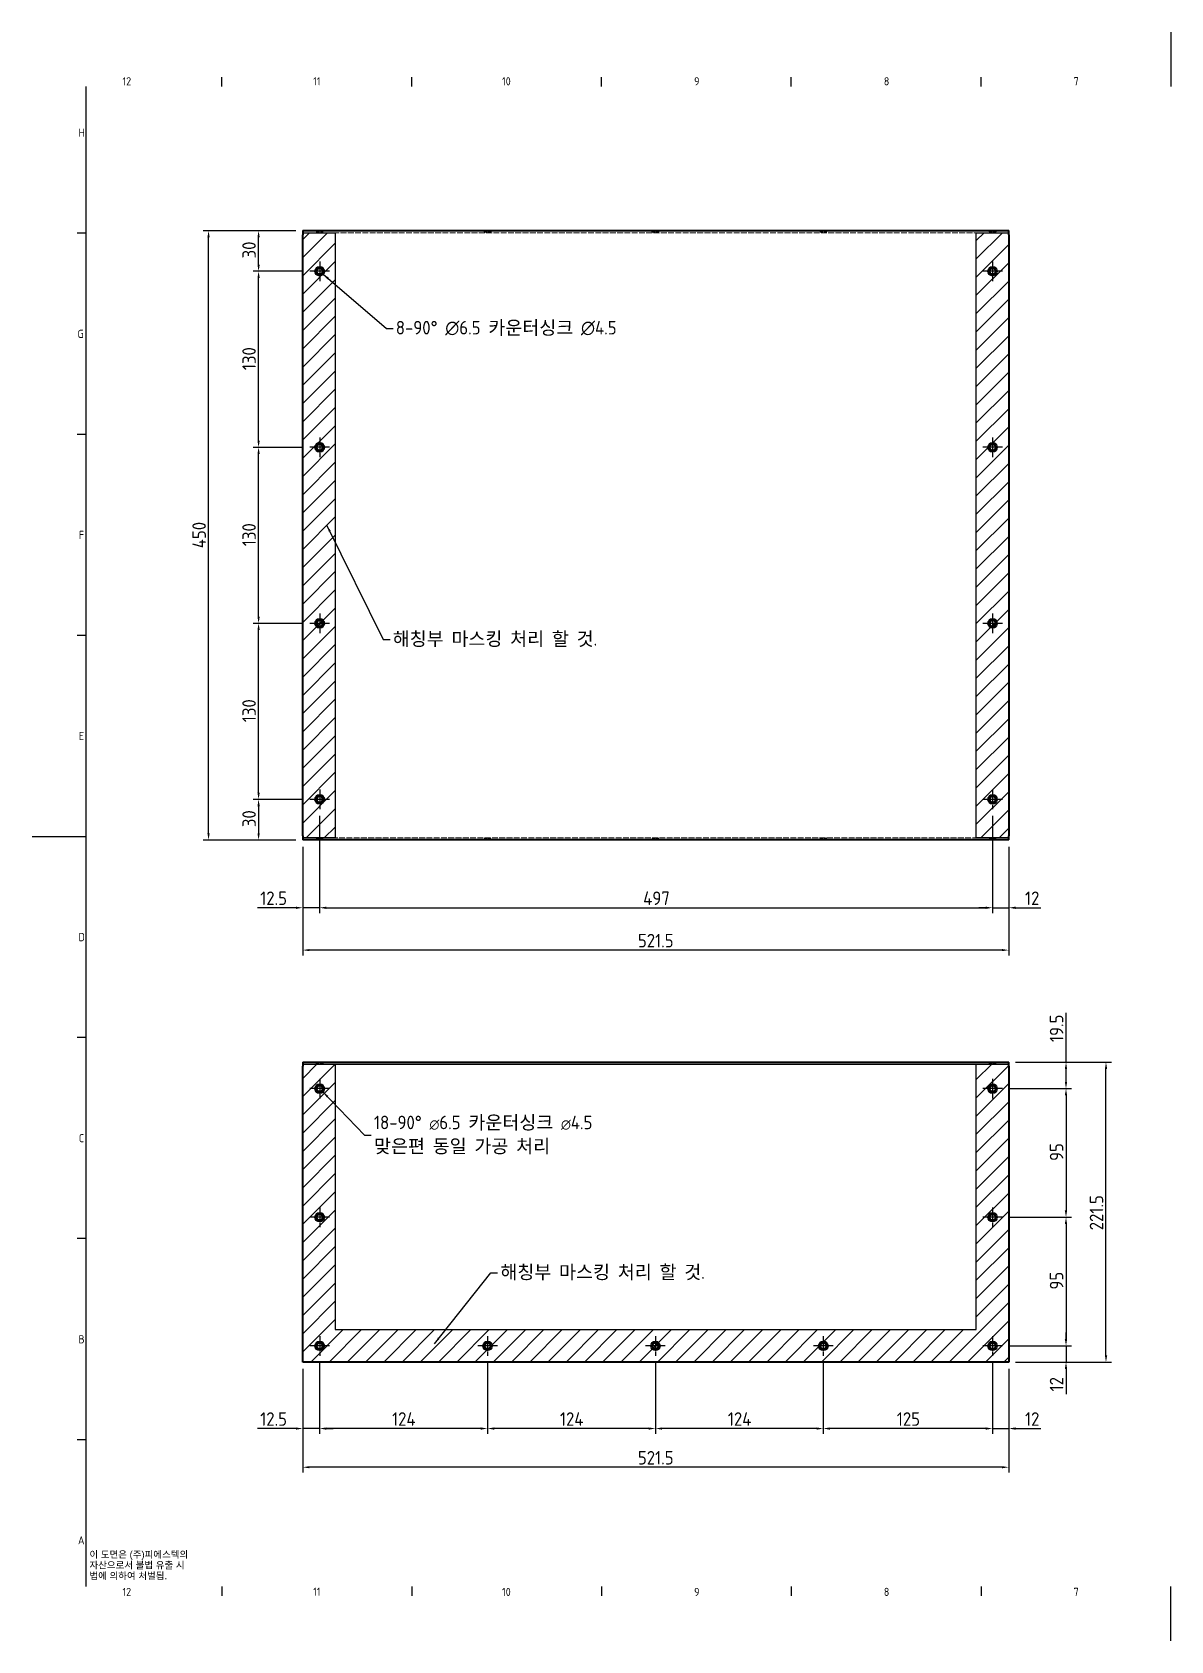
# Model space of a CAD drawing. Header units: millimetres. Extents: x 0 to 1682, y 0 to 1188.
# Drawn here: x 0 to 841, y 0 to 1188 of the extents above; entities that cross this region are included whole.
import ezdxf

# ---------------------------------------------------------------- set-up
doc = ezdxf.new("R2010")
doc.units = ezdxf.units.MM
doc.header["$LTSCALE"] = 2
doc.linetypes.add('CHAIN', pattern=[0.3543, 0.2362, -0.0295, 0.0591, -0.0295])
doc.linetypes.add('DASHED', pattern=[0.2067, 0.1654, -0.0413])
doc.layers.get('0').update_dxf_attribs({"color": 3, "lineweight": 25})
for name, color, linetype, lineweight in [('가려진 것(ISO)', 2, 'DASHED', 18), ('가시적인 것(ISO)', 3, 'Continuous', 40), ('경계(ISO)', 7, 'Continuous', 25), ('기호(ISO)', 5, 'Continuous', 25), ('스케치 형상(ISO)', 3, 'Continuous', 25), ('중심 표식(ISO)', 1, 'Continuous', 25), ('치수(ISO)', 2, 'Continuous', 25), ('해치(ISO)', 7, 'Continuous', 18)]:
    doc.layers.add(name, color=color, linetype=linetype, lineweight=lineweight)
doc.styles.add('문자 텍스트_PSTEK_POSCO', font='isocp.shx')
doc.styles.add('치수 텍스트_PSTEK_POSCO', font='isocp.shx')
doc.dimstyles.new('치수_PSTEK_POSCO', dxfattribs={"dimscale": 2, "dimtxt": 5, "dimasz": 2.5, "dimexe": 2, "dimexo": 2.5, "dimgap": 1, "dimtad": 1, "dimrnd": 1e-08, "dimdsep": 46, "dimtxsty": '치수 텍스트_PSTEK_POSCO', "dimcen": 0.09, "dimdle": 10, "dimclrd": 7, "dimclre": 7, "dimclrt": 2, "dimadec": 1, "dimazin": 2, "dimtfac": 1, "dimtmove": 0, "dimatfit": 3, "dimfxl": 0, "dimtolj": 1, "dimlwd": -1, "dimlwe": -1, "dimarcsym": 0})
doc.dimstyles.new('치수_PSTEK_POSCO$7', dxfattribs={"dimscale": 2, "dimtxt": 5, "dimasz": 2.5, "dimexe": 2, "dimexo": 2.5, "dimgap": 1, "dimtad": 1, "dimrnd": 1e-08, "dimdsep": 46, "dimtxsty": '치수 텍스트_PSTEK_POSCO', "dimcen": 0.09, "dimdle": 10, "dimclrd": 7, "dimclre": 7, "dimclrt": 2, "dimadec": 1, "dimazin": 2, "dimtfac": 1, "dimtmove": 0, "dimatfit": 3, "dimfxl": 0, "dimtolj": 1, "dimlwd": -1, "dimlwe": -1, "dimarcsym": 0})
pattern_1 = [(45, (0, 0), (-6.73519, 6.73519), [])]

# ---------------------------------------------------------------- blocks, each defined once
blk = doc.blocks.new('경계 Default Border')
at = {"layer": '경계(ISO)'}
for p, q in [((70.08, 574), (70.08, 577.4)), ((140.17, 574), (140.17, 577.4)), ((210.25, 574), (210.25, 577.4)), ((280.33, 574), (280.33, 577.4)), ((350.42, 574), (350.42, 577.4)), ((20, 519.75), (16.6, 519.75)), ((20, 445.5), (16.6, 445.5)), ((20, 371.25), (16.6, 371.25)), ((20, 222.75), (16.6, 222.75)), ((20, 148.5), (16.6, 148.5)), ((20, 74.25), (16.6, 74.25)), ((70.08, 20), (70.08, 16.6)), ((140.17, 20), (140.17, 16.6)), ((210.25, 20), (210.25, 16.6)), ((280.33, 20), (280.33, 16.6)), ((350.42, 20), (350.42, 16.6))]:
    blk.add_line(p, q, dxfattribs=at)
at = {"layer": '경계(ISO)', "flags": 128}
for points in [[(420.5, 594), (420.5, 574)], [(20, 20), (20, 574)], [(0, 297), (20, 297)], [(420.5, 0), (420.5, 20)]]:
    blk.add_lwpolyline(points, dxfattribs=at)
at = {"layer": '경계(ISO)', "color": 2, "char_height": 3, "attachment_point": 7, "style": '문자 텍스트_PSTEK_POSCO'}
for s, insert in [('12', (33.36, 574.37)), ('11', (103.78, 574.4)), ('10', (173.53, 574.37)), ('9', (244.44, 574.37)), ('8', (314.52, 574.37)), ('7', (384.6, 574.39)), ('H', (17.08, 555.37)), ('G', (16.77, 481.1)), ('F', (17.24, 406.87)), ('E', (17.24, 332.6)), ('D', (17.08, 258.35)), ('C', (17.24, 184.1)), ('B', (17.08, 109.85)), ('A', (16.91, 35.62)), ('12', (33.36, 16.57)), ('11', (103.78, 16.6)), ('10', (173.53, 16.57)), ('9', (244.44, 16.57)), ('8', (314.52, 16.57)), ('7', (384.6, 16.59))]:
    blk.add_mtext(s, dxfattribs=dict(at, insert=insert))
blk = doc.blocks.new('*D26')
at = {"layer": 'Defpoints', "color": 0}
for p in [(199.8, 205.8), (721.3, 205.8), (199.8, 128.2)]:
    blk.add_point(p, dxfattribs=at)
at = {"layer": '치수(ISO)', "color": 7}
for p, q in [((199.8, 200.8), (199.8, 124.2)), ((721.3, 200.8), (721.3, 124.2)), ((716.3, 128.2), (204.8, 128.2))]:
    blk.add_line(p, q, dxfattribs=at)
for points in [[(204.8, 129), (204.8, 127.4), (199.8, 128.2)], [(716.3, 129), (716.3, 127.4), (721.3, 128.2)]]:
    blk.add_solid(points, dxfattribs=at)
at = {"layer": '치수(ISO)', "color": 2, "insert": (447.4, 135.2), "char_height": 10, "attachment_point": 4, "style": '치수 텍스트_PSTEK_POSCO'}
blk.add_mtext('\\A1;521.5', dxfattribs=at)
blk = doc.blocks.new('*D27')
at = {"layer": 'Defpoints', "color": 0}
for p in [(721.3, 427.3), (793.1, 427.3), (721.3, 205.8)]:
    blk.add_point(p, dxfattribs=at)
at = {"layer": '치수(ISO)', "color": 7}
for p, q in [((726.3, 427.3), (797.1, 427.3)), ((793.1, 210.8), (793.1, 422.3)), ((726.3, 205.8), (797.1, 205.8))]:
    blk.add_line(p, q, dxfattribs=at)
for points in [[(792.3, 422.3), (794, 422.3), (793.1, 427.3)], [(792.3, 210.8), (794, 210.8), (793.1, 205.8)]]:
    blk.add_solid(points, dxfattribs=at)
at = {"layer": '치수(ISO)', "color": 2, "insert": (786.1, 303.2), "char_height": 10, "attachment_point": 4, "rotation": 90, "style": '치수 텍스트_PSTEK_POSCO'}
blk.add_mtext('\\A1;221.5', dxfattribs=at)
blk = doc.blocks.new('*D28')
at = {"layer": 'Defpoints', "color": 0}
for p in [(716.6, 407.8), (716.6, 312.8), (763.6, 312.8)]:
    blk.add_point(p, dxfattribs=at)
at = {"layer": '치수(ISO)', "color": 7}
for p, q in [((721.6, 407.8), (767.6, 407.8)), ((763.6, 402.8), (763.6, 317.8)), ((721.6, 312.8), (767.6, 312.8))]:
    blk.add_line(p, q, dxfattribs=at)
for points in [[(762.7, 402.8), (764.4, 402.8), (763.6, 407.8)], [(762.7, 317.8), (764.4, 317.8), (763.6, 312.8)]]:
    blk.add_solid(points, dxfattribs=at)
at = {"layer": '치수(ISO)', "color": 2, "insert": (756.6, 354.4), "char_height": 10, "attachment_point": 4, "rotation": 90, "style": '치수 텍스트_PSTEK_POSCO'}
blk.add_mtext('\\A1;95', dxfattribs=at)
blk = doc.blocks.new('*D29')
at = {"layer": 'Defpoints', "color": 0}
for p in [(716.6, 312.8), (716.6, 217.8), (763.6, 217.8)]:
    blk.add_point(p, dxfattribs=at)
at = {"layer": '치수(ISO)', "color": 7}
for p, q in [((721.6, 312.8), (767.6, 312.8)), ((763.6, 307.8), (763.6, 222.8)), ((721.6, 217.8), (767.6, 217.8))]:
    blk.add_line(p, q, dxfattribs=at)
for points in [[(762.7, 307.8), (764.4, 307.8), (763.6, 312.8)], [(762.7, 222.8), (764.4, 222.8), (763.6, 217.8)]]:
    blk.add_solid(points, dxfattribs=at)
at = {"layer": '치수(ISO)', "color": 2, "insert": (756.6, 259.4), "char_height": 10, "attachment_point": 4, "rotation": 90, "style": '치수 텍스트_PSTEK_POSCO'}
blk.add_mtext('\\A1;95', dxfattribs=at)
blk = doc.blocks.new('*D30')
at = {"layer": 'Defpoints', "color": 0}
for p in [(716.6, 217.8), (721.3, 205.8), (763.6, 205.8)]:
    blk.add_point(p, dxfattribs=at)
at = {"layer": '치수(ISO)', "color": 7}
for p, q in [((763.6, 222.8), (763.6, 227.8)), ((721.6, 217.8), (767.6, 217.8)), ((763.6, 217.8), (763.6, 205.8)), ((726.3, 205.8), (767.6, 205.8)), ((763.6, 200.8), (763.6, 182.2))]:
    blk.add_line(p, q, dxfattribs=at)
for points in [[(762.7, 222.8), (764.4, 222.8), (763.6, 217.8)], [(762.7, 200.8), (764.4, 200.8), (763.6, 205.8)]]:
    blk.add_solid(points, dxfattribs=at)
at = {"layer": '치수(ISO)', "color": 2, "insert": (756.6, 184.2), "char_height": 10, "attachment_point": 4, "rotation": 90, "style": '치수 텍스트_PSTEK_POSCO'}
blk.add_mtext('\\A1;12', dxfattribs=at)
blk = doc.blocks.new('*D31')
at = {"layer": 'Defpoints', "color": 0}
for p in [(709.3, 210.6), (721.3, 205.8), (721.3, 156.8)]:
    blk.add_point(p, dxfattribs=at)
at = {"layer": '치수(ISO)', "color": 7}
for p, q in [((709.3, 205.6), (709.3, 152.8)), ((721.3, 200.8), (721.3, 152.8)), ((704.3, 156.8), (699.3, 156.8)), ((709.3, 156.8), (721.3, 156.8)), ((726.3, 156.8), (744.9, 156.8))]:
    blk.add_line(p, q, dxfattribs=at)
for points in [[(704.3, 157.6), (704.3, 155.9), (709.3, 156.8)], [(726.3, 157.6), (726.3, 155.9), (721.3, 156.8)]]:
    blk.add_solid(points, dxfattribs=at)
at = {"layer": '치수(ISO)', "color": 2, "insert": (733.3, 163.8), "char_height": 10, "attachment_point": 4, "style": '치수 텍스트_PSTEK_POSCO'}
blk.add_mtext('\\A1;12', dxfattribs=at)
blk = doc.blocks.new('*D32')
at = {"layer": 'Defpoints', "color": 0}
for p in [(584.3, 210.6), (709.3, 210.6), (584.3, 156.8)]:
    blk.add_point(p, dxfattribs=at)
at = {"layer": '치수(ISO)', "color": 7}
for p, q in [((584.3, 205.6), (584.3, 152.8)), ((709.3, 205.6), (709.3, 152.8)), ((704.3, 156.8), (589.3, 156.8))]:
    blk.add_line(p, q, dxfattribs=at)
for points in [[(589.3, 157.6), (589.3, 155.9), (584.3, 156.8)], [(704.3, 157.6), (704.3, 155.9), (709.3, 156.8)]]:
    blk.add_solid(points, dxfattribs=at)
at = {"layer": '치수(ISO)', "color": 2, "insert": (638.6, 163.8), "char_height": 10, "attachment_point": 4, "style": '치수 텍스트_PSTEK_POSCO'}
blk.add_mtext('\\A1;125', dxfattribs=at)
blk = doc.blocks.new('*D33')
at = {"layer": 'Defpoints', "color": 0}
for p in [(460.3, 210.6), (584.3, 210.6), (460.3, 156.8)]:
    blk.add_point(p, dxfattribs=at)
at = {"layer": '치수(ISO)', "color": 7}
for p, q in [((460.3, 205.6), (460.3, 152.8)), ((584.3, 205.6), (584.3, 152.8)), ((579.3, 156.8), (465.3, 156.8))]:
    blk.add_line(p, q, dxfattribs=at)
for points in [[(465.3, 157.6), (465.3, 155.9), (460.3, 156.8)], [(579.3, 157.6), (579.3, 155.9), (584.3, 156.8)]]:
    blk.add_solid(points, dxfattribs=at)
at = {"layer": '치수(ISO)', "color": 2, "insert": (513.8, 163.8), "char_height": 10, "attachment_point": 4, "style": '치수 텍스트_PSTEK_POSCO'}
blk.add_mtext('\\A1;124', dxfattribs=at)
blk = doc.blocks.new('*D34')
at = {"layer": 'Defpoints', "color": 0}
for p in [(336.3, 210.6), (460.3, 210.6), (336.3, 156.8)]:
    blk.add_point(p, dxfattribs=at)
at = {"layer": '치수(ISO)', "color": 7}
for p, q in [((336.3, 205.6), (336.3, 152.8)), ((460.3, 205.6), (460.3, 152.8)), ((455.3, 156.8), (341.3, 156.8))]:
    blk.add_line(p, q, dxfattribs=at)
for points in [[(341.3, 157.6), (341.3, 155.9), (336.3, 156.8)], [(455.3, 157.6), (455.3, 155.9), (460.3, 156.8)]]:
    blk.add_solid(points, dxfattribs=at)
at = {"layer": '치수(ISO)', "color": 2, "insert": (389.8, 163.8), "char_height": 10, "attachment_point": 4, "style": '치수 텍스트_PSTEK_POSCO'}
blk.add_mtext('\\A1;124', dxfattribs=at)
blk = doc.blocks.new('*D35')
at = {"layer": 'Defpoints', "color": 0}
for p in [(212.3, 210.6), (336.3, 210.6), (212.3, 156.8)]:
    blk.add_point(p, dxfattribs=at)
at = {"layer": '치수(ISO)', "color": 7}
for p, q in [((212.3, 205.6), (212.3, 152.8)), ((336.3, 205.6), (336.3, 152.8)), ((331.3, 156.8), (217.3, 156.8))]:
    blk.add_line(p, q, dxfattribs=at)
for points in [[(217.3, 157.6), (217.3, 155.9), (212.3, 156.8)], [(331.3, 157.6), (331.3, 155.9), (336.3, 156.8)]]:
    blk.add_solid(points, dxfattribs=at)
at = {"layer": '치수(ISO)', "color": 2, "insert": (265.8, 163.8), "char_height": 10, "attachment_point": 4, "style": '치수 텍스트_PSTEK_POSCO'}
blk.add_mtext('\\A1;124', dxfattribs=at)
blk = doc.blocks.new('*D36')
at = {"layer": 'Defpoints', "color": 0}
for p in [(199.8, 205.8), (212.3, 210.6), (199.8, 156.8)]:
    blk.add_point(p, dxfattribs=at)
at = {"layer": '치수(ISO)', "color": 7}
for p, q in [((212.3, 205.6), (212.3, 152.8)), ((199.8, 200.8), (199.8, 152.8)), ((194.8, 156.8), (166.4, 156.8)), ((212.3, 156.8), (199.8, 156.8)), ((217.3, 156.8), (222.3, 156.8))]:
    blk.add_line(p, q, dxfattribs=at)
for points in [[(194.8, 157.6), (194.8, 155.9), (199.8, 156.8)], [(217.3, 157.6), (217.3, 155.9), (212.3, 156.8)]]:
    blk.add_solid(points, dxfattribs=at)
at = {"layer": '치수(ISO)', "color": 2, "insert": (168.4, 163.8), "char_height": 10, "attachment_point": 4, "style": '치수 텍스트_PSTEK_POSCO'}
blk.add_mtext('\\A1;12.5', dxfattribs=at)
blk = doc.blocks.new('*D37')
at = {"layer": 'Defpoints', "color": 0}
for p in [(721.3, 427.3), (763.6, 427.3), (716.6, 407.8)]:
    blk.add_point(p, dxfattribs=at)
at = {"layer": '치수(ISO)', "color": 7}
for p, q in [((763.6, 427.3), (763.6, 463.7)), ((726.3, 427.3), (767.6, 427.3)), ((763.6, 412.8), (763.6, 422.3)), ((721.6, 407.8), (767.6, 407.8))]:
    blk.add_line(p, q, dxfattribs=at)
for points in [[(762.7, 422.3), (764.4, 422.3), (763.6, 427.3)], [(762.7, 412.8), (764.4, 412.8), (763.6, 407.8)]]:
    blk.add_solid(points, dxfattribs=at)
at = {"layer": '치수(ISO)', "color": 2, "insert": (756.6, 442.2), "char_height": 10, "attachment_point": 4, "rotation": 90, "style": '치수 텍스트_PSTEK_POSCO'}
blk.add_mtext('\\A1;19.5', dxfattribs=at)
blk = doc.blocks.new('*D38')
at = {"layer": 'Defpoints', "color": 0}
for p in [(199.8, 591.4), (721.3, 591.4), (199.8, 510.1)]:
    blk.add_point(p, dxfattribs=at)
at = {"layer": '치수(ISO)', "color": 7}
for p, q in [((199.8, 586.4), (199.8, 506.1)), ((721.3, 586.4), (721.3, 506.1)), ((716.3, 510.1), (204.8, 510.1))]:
    blk.add_line(p, q, dxfattribs=at)
for points in [[(204.8, 510.9), (204.8, 509.3), (199.8, 510.1)], [(716.3, 510.9), (716.3, 509.3), (721.3, 510.1)]]:
    blk.add_solid(points, dxfattribs=at)
at = {"layer": '치수(ISO)', "color": 2, "insert": (447.4, 517.1), "char_height": 10, "attachment_point": 4, "style": '치수 텍스트_PSTEK_POSCO'}
blk.add_mtext('\\A1;521.5', dxfattribs=at)
blk = doc.blocks.new('*D39')
at = {"layer": 'Defpoints', "color": 0}
for p in [(130.3, 1041.4), (199.8, 1041.4), (199.8, 591.4)]:
    blk.add_point(p, dxfattribs=at)
at = {"layer": '치수(ISO)', "color": 7}
for p, q in [((194.8, 1041.4), (126.3, 1041.4)), ((130.3, 596.4), (130.3, 1036.4)), ((194.8, 591.4), (126.3, 591.4))]:
    blk.add_line(p, q, dxfattribs=at)
for points in [[(129.4, 1036.4), (131.1, 1036.4), (130.3, 1041.4)], [(129.4, 596.4), (131.1, 596.4), (130.3, 591.4)]]:
    blk.add_solid(points, dxfattribs=at)
at = {"layer": '치수(ISO)', "color": 2, "insert": (123.3, 806.9), "char_height": 10, "attachment_point": 4, "rotation": 90, "style": '치수 텍스트_PSTEK_POSCO'}
blk.add_mtext('\\A1;450', dxfattribs=at)
blk = doc.blocks.new('*D40')
at = {"layer": 'Defpoints', "color": 0}
for p in [(205.1, 621.4), (167.2, 591.4), (199.8, 591.4)]:
    blk.add_point(p, dxfattribs=at)
at = {"layer": '치수(ISO)', "color": 7}
for p, q in [((200.1, 621.4), (163.2, 621.4)), ((167.2, 616.4), (167.2, 596.4)), ((194.8, 591.4), (163.2, 591.4))]:
    blk.add_line(p, q, dxfattribs=at)
for points in [[(166.4, 616.4), (168.1, 616.4), (167.2, 621.4)], [(166.4, 596.4), (168.1, 596.4), (167.2, 591.4)]]:
    blk.add_solid(points, dxfattribs=at)
at = {"layer": '치수(ISO)', "color": 2, "insert": (160.2, 600.9), "char_height": 10, "attachment_point": 4, "rotation": 90, "style": '치수 텍스트_PSTEK_POSCO'}
blk.add_mtext('\\A1;30', dxfattribs=at)
blk = doc.blocks.new('*D41')
at = {"layer": 'Defpoints', "color": 0}
for p in [(167.2, 751.4), (205.1, 751.4), (205.1, 621.4)]:
    blk.add_point(p, dxfattribs=at)
at = {"layer": '치수(ISO)', "color": 7}
for p, q in [((200.1, 751.4), (163.2, 751.4)), ((167.2, 626.4), (167.2, 746.4)), ((200.1, 621.4), (163.2, 621.4))]:
    blk.add_line(p, q, dxfattribs=at)
for points in [[(166.4, 746.4), (168.1, 746.4), (167.2, 751.4)], [(166.4, 626.4), (168.1, 626.4), (167.2, 621.4)]]:
    blk.add_solid(points, dxfattribs=at)
at = {"layer": '치수(ISO)', "color": 2, "insert": (160.2, 678.4), "char_height": 10, "attachment_point": 4, "rotation": 90, "style": '치수 텍스트_PSTEK_POSCO'}
blk.add_mtext('\\A1;130', dxfattribs=at)
blk = doc.blocks.new('*D42')
at = {"layer": 'Defpoints', "color": 0}
for p in [(167.2, 881.4), (205.1, 881.4), (205.1, 751.4)]:
    blk.add_point(p, dxfattribs=at)
at = {"layer": '치수(ISO)', "color": 7}
for p, q in [((200.1, 881.4), (163.2, 881.4)), ((167.2, 756.4), (167.2, 876.4)), ((200.1, 751.4), (163.2, 751.4))]:
    blk.add_line(p, q, dxfattribs=at)
for points in [[(166.4, 876.4), (168.1, 876.4), (167.2, 881.4)], [(166.4, 756.4), (168.1, 756.4), (167.2, 751.4)]]:
    blk.add_solid(points, dxfattribs=at)
at = {"layer": '치수(ISO)', "color": 2, "insert": (160.2, 808.4), "char_height": 10, "attachment_point": 4, "rotation": 90, "style": '치수 텍스트_PSTEK_POSCO'}
blk.add_mtext('\\A1;130', dxfattribs=at)
blk = doc.blocks.new('*D43')
at = {"layer": 'Defpoints', "color": 0}
for p in [(167.2, 1011.4), (205.1, 1011.4), (205.1, 881.4)]:
    blk.add_point(p, dxfattribs=at)
at = {"layer": '치수(ISO)', "color": 7}
for p, q in [((200.1, 1011.4), (163.2, 1011.4)), ((167.2, 886.4), (167.2, 1006.4)), ((200.1, 881.4), (163.2, 881.4))]:
    blk.add_line(p, q, dxfattribs=at)
for points in [[(166.4, 1006.4), (168.1, 1006.4), (167.2, 1011.4)], [(166.4, 886.4), (168.1, 886.4), (167.2, 881.4)]]:
    blk.add_solid(points, dxfattribs=at)
at = {"layer": '치수(ISO)', "color": 2, "insert": (160.2, 938.4), "char_height": 10, "attachment_point": 4, "rotation": 90, "style": '치수 텍스트_PSTEK_POSCO'}
blk.add_mtext('\\A1;130', dxfattribs=at)
blk = doc.blocks.new('*D44')
at = {"layer": 'Defpoints', "color": 0}
for p in [(167.2, 1041.4), (199.8, 1041.4), (205.1, 1011.4)]:
    blk.add_point(p, dxfattribs=at)
at = {"layer": '치수(ISO)', "color": 7}
for p, q in [((194.8, 1041.4), (163.2, 1041.4)), ((167.2, 1016.4), (167.2, 1036.4)), ((200.1, 1011.4), (163.2, 1011.4))]:
    blk.add_line(p, q, dxfattribs=at)
for points in [[(166.4, 1036.4), (168.1, 1036.4), (167.2, 1041.4)], [(166.4, 1016.4), (168.1, 1016.4), (167.2, 1011.4)]]:
    blk.add_solid(points, dxfattribs=at)
at = {"layer": '치수(ISO)', "color": 2, "insert": (160.2, 1020.9), "char_height": 10, "attachment_point": 4, "rotation": 90, "style": '치수 텍스트_PSTEK_POSCO'}
blk.add_mtext('\\A1;30', dxfattribs=at)
blk = doc.blocks.new('*D45')
at = {"layer": 'Defpoints', "color": 0}
for p in [(212.3, 614.2), (199.8, 591.4), (199.8, 541.4)]:
    blk.add_point(p, dxfattribs=at)
at = {"layer": '치수(ISO)', "color": 7}
for p, q in [((212.3, 609.2), (212.3, 537.4)), ((199.8, 586.4), (199.8, 537.4)), ((194.8, 541.4), (166.4, 541.4)), ((212.3, 541.4), (199.8, 541.4)), ((217.3, 541.4), (222.3, 541.4))]:
    blk.add_line(p, q, dxfattribs=at)
for points in [[(194.8, 542.2), (194.8, 540.5), (199.8, 541.4)], [(217.3, 542.2), (217.3, 540.5), (212.3, 541.4)]]:
    blk.add_solid(points, dxfattribs=at)
at = {"layer": '치수(ISO)', "color": 2, "insert": (168.4, 548.4), "char_height": 10, "attachment_point": 4, "style": '치수 텍스트_PSTEK_POSCO'}
blk.add_mtext('\\A1;12.5', dxfattribs=at)
blk = doc.blocks.new('*D46')
at = {"layer": 'Defpoints', "color": 0}
for p in [(212.3, 614.2), (709.3, 614.2), (709.3, 541.4)]:
    blk.add_point(p, dxfattribs=at)
at = {"layer": '치수(ISO)', "color": 7}
for p, q in [((212.3, 609.2), (212.3, 537.4)), ((709.3, 609.2), (709.3, 537.4)), ((217.3, 541.4), (704.3, 541.4))]:
    blk.add_line(p, q, dxfattribs=at)
for points in [[(217.3, 542.2), (217.3, 540.5), (212.3, 541.4)], [(704.3, 542.2), (704.3, 540.5), (709.3, 541.4)]]:
    blk.add_solid(points, dxfattribs=at)
at = {"layer": '치수(ISO)', "color": 2, "insert": (451.3, 548.4), "char_height": 10, "attachment_point": 4, "style": '치수 텍스트_PSTEK_POSCO'}
blk.add_mtext('\\A1;497', dxfattribs=at)
blk = doc.blocks.new('*D47')
at = {"layer": 'Defpoints', "color": 0}
for p in [(709.3, 614.2), (721.3, 591.4), (721.3, 541.4)]:
    blk.add_point(p, dxfattribs=at)
at = {"layer": '치수(ISO)', "color": 7}
for p, q in [((709.3, 609.2), (709.3, 537.4)), ((721.3, 586.4), (721.3, 537.4)), ((704.3, 541.4), (699.3, 541.4)), ((709.3, 541.4), (721.3, 541.4)), ((726.3, 541.4), (744.9, 541.4))]:
    blk.add_line(p, q, dxfattribs=at)
for points in [[(704.3, 542.2), (704.3, 540.5), (709.3, 541.4)], [(726.3, 542.2), (726.3, 540.5), (721.3, 541.4)]]:
    blk.add_solid(points, dxfattribs=at)
at = {"layer": '치수(ISO)', "color": 2, "insert": (733.3, 548.4), "char_height": 10, "attachment_point": 4, "style": '치수 텍스트_PSTEK_POSCO'}
blk.add_mtext('\\A1;12', dxfattribs=at)

msp = doc.modelspace()

# ---------------------------------------------------------------- hatches: boundary and pattern name
at = {"layer": '해치(ISO)'}
h = msp.add_hatch(dxfattribs=at)
h.set_pattern_fill('ANSI31', color=1, scale=76.2, style=0)
h.set_pattern_definition(pattern_1)
h.paths.add_polyline_path([(199.842, 1039.924), (199.842, 592.924), (223.842, 592.924), (223.842, 1039.924)])
h = msp.add_hatch(dxfattribs=at)
h.set_pattern_fill('ANSI31', color=1, scale=76.2, style=0)
h.set_pattern_definition(pattern_1)
edge = h.paths.add_edge_path(flags=0)
edge.add_arc((709.342, 621.424), 3.25, 0, 360)
h.paths.add_polyline_path([(721.342, 1039.924), (721.342, 592.924), (697.342, 592.924), (697.342, 1039.924)])
h = msp.add_hatch(dxfattribs=at)
h.set_pattern_fill('ANSI31', color=1, scale=76.2, style=0)
h.set_pattern_definition(pattern_1)
h.paths.add_polyline_path([(697.342, 425.81), (697.342, 229.81), (223.842, 229.81), (223.842, 425.81), (199.842, 425.81), (199.842, 205.81), (721.342, 205.81), (721.342, 425.81)])
edge = h.paths.add_edge_path(flags=0)
edge.add_arc((709.342, 312.81), 3.25, 0, 360)
edge = h.paths.add_edge_path(flags=0)
edge.add_arc((709.342, 217.81), 3.25, 0, 360)

# ---------------------------------------------------------------- linework, layer by layer
at = {"layer": '가려진 것(ISO)', "ltscale": 13.005053}
for p, q in [((721.342, 1039.924), (199.842, 1039.924)), ((199.842, 592.924), (721.342, 592.924)), ((721.342, 425.81), (199.842, 425.81))]:
    msp.add_line(p, q, dxfattribs=at)
at = {"layer": '가려진 것(ISO)', "ltscale": 1.346724}
for p, q in [((210.092, 1040.424), (209.092, 1041.424)), ((214.592, 1040.424), (215.592, 1041.424)), ((334.092, 1040.424), (333.092, 1041.424)), ((338.592, 1040.424), (339.592, 1041.424)), ((458.092, 1040.424), (457.092, 1041.424)), ((462.592, 1040.424), (463.592, 1041.424)), ((582.092, 1040.424), (581.092, 1041.424)), ((586.592, 1040.424), (587.592, 1041.424)), ((707.092, 1040.424), (706.092, 1041.424)), ((711.592, 1040.424), (712.592, 1041.424)), ((210.092, 592.424), (209.092, 591.424)), ((214.592, 592.424), (215.592, 591.424)), ((334.092, 592.424), (333.092, 591.424)), ((338.592, 592.424), (339.592, 591.424)), ((458.092, 592.424), (457.092, 591.424)), ((462.592, 592.424), (463.592, 591.424)), ((582.092, 592.424), (581.092, 591.424)), ((586.592, 592.424), (587.592, 591.424)), ((707.092, 592.424), (706.092, 591.424)), ((711.592, 592.424), (712.592, 591.424)), ((210.092, 426.31), (209.092, 427.31)), ((214.592, 426.31), (215.592, 427.31)), ((707.092, 426.31), (706.092, 427.31)), ((711.592, 426.31), (712.592, 427.31))]:
    msp.add_line(p, q, dxfattribs=at)
at = {"layer": '가려진 것(ISO)', "ltscale": 6.731654}
for p, q in [((210.092, 1040.424), (214.592, 1040.424)), ((334.092, 1040.424), (338.592, 1040.424)), ((458.092, 1040.424), (462.592, 1040.424)), ((582.092, 1040.424), (586.592, 1040.424)), ((707.092, 1040.424), (711.592, 1040.424)), ((210.092, 592.424), (214.592, 592.424)), ((334.092, 592.424), (338.592, 592.424)), ((458.092, 592.424), (462.592, 592.424)), ((582.092, 592.424), (586.592, 592.424)), ((707.092, 592.424), (711.592, 592.424)), ((214.592, 426.31), (210.092, 426.31)), ((711.592, 426.31), (707.092, 426.31))]:
    msp.add_line(p, q, dxfattribs=at)
at = {"layer": '가려진 것(ISO)', "ltscale": 0.476074}
for p, q in [((210.092, 1040.424), (210.092, 1039.924)), ((214.592, 1040.424), (214.592, 1039.924)), ((334.092, 1040.424), (334.092, 1039.924)), ((338.592, 1040.424), (338.592, 1039.924)), ((458.092, 1040.424), (458.092, 1039.924)), ((462.592, 1040.424), (462.592, 1039.924)), ((582.092, 1040.424), (582.092, 1039.924)), ((586.592, 1040.424), (586.592, 1039.924)), ((707.092, 1040.424), (707.092, 1039.924)), ((711.592, 1040.424), (711.592, 1039.924)), ((210.092, 592.924), (210.092, 592.424)), ((214.592, 592.924), (214.592, 592.424)), ((334.092, 592.924), (334.092, 592.424)), ((338.592, 592.924), (338.592, 592.424)), ((458.092, 592.924), (458.092, 592.424)), ((462.592, 592.924), (462.592, 592.424)), ((582.092, 592.924), (582.092, 592.424)), ((586.592, 592.924), (586.592, 592.424)), ((707.092, 592.924), (707.092, 592.424)), ((711.592, 592.924), (711.592, 592.424)), ((210.092, 425.81), (210.092, 426.31)), ((214.592, 425.81), (214.592, 426.31)), ((707.092, 425.81), (707.092, 426.31)), ((711.592, 425.81), (711.592, 426.31))]:
    msp.add_line(p, q, dxfattribs=at)
at = {"layer": '가시적인 것(ISO)'}
for p, q in [((199.842, 1041.424), (721.342, 1041.424)), ((199.842, 1041.424), (199.842, 1038.424)), ((199.842, 594.424), (199.842, 1038.424)), ((721.342, 1038.424), (721.342, 1041.424)), ((721.342, 1038.424), (721.342, 594.424)), ((199.842, 594.424), (199.842, 591.424)), ((721.342, 591.424), (721.342, 594.424)), ((721.342, 591.424), (199.842, 591.424)), ((199.842, 427.31), (721.342, 427.31)), ((199.842, 427.31), (199.842, 424.31)), ((199.842, 205.81), (199.842, 424.31)), ((721.342, 424.31), (721.342, 427.31)), ((721.342, 424.31), (721.342, 205.81)), ((721.342, 205.81), (199.842, 205.81))]:
    msp.add_line(p, q, dxfattribs=at)
for centre, radius in [((212.342, 1011.424), 3.25), ((212.342, 1011.424), 2.25), ((709.342, 1011.424), 3.25), ((709.342, 1011.424), 2.25), ((212.342, 881.424), 3.25), ((212.342, 881.424), 2.25), ((709.342, 881.424), 3.25), ((709.342, 881.424), 2.25), ((212.342, 751.424), 3.25), ((212.342, 751.424), 2.25), ((709.342, 751.424), 3.25), ((709.342, 751.424), 2.25), ((212.342, 621.424), 3.25), ((212.342, 621.424), 2.25), ((709.342, 621.424), 3.25), ((709.342, 621.424), 2.25), ((212.342, 407.81), 3.25), ((212.342, 407.81), 2.25), ((709.342, 407.81), 3.25), ((709.342, 407.81), 2.25), ((212.342, 312.81), 3.25), ((212.342, 312.81), 2.25), ((709.342, 312.81), 3.25), ((709.342, 312.81), 2.25), ((212.342, 217.81), 3.25), ((212.342, 217.81), 2.25), ((336.342, 217.81), 3.25), ((336.342, 217.81), 2.25), ((460.342, 217.81), 3.25), ((460.342, 217.81), 2.25), ((584.342, 217.81), 3.25), ((584.342, 217.81), 2.25), ((709.342, 217.81), 3.25), ((709.342, 217.81), 2.25)]:
    msp.add_circle(centre, radius, dxfattribs=at)
at = {"layer": '스케치 형상(ISO)'}
for p, q in [((199.842, 1039.924), (223.842, 1039.924)), ((199.842, 592.924), (199.842, 1039.924)), ((199.842, 1038.424), (199.842, 1039.924)), ((697.342, 1039.924), (721.342, 1039.924)), ((721.342, 1039.924), (721.342, 592.924)), ((223.842, 592.924), (199.842, 592.924)), ((721.342, 592.924), (697.342, 592.924)), ((199.842, 425.81), (721.342, 425.81)), ((199.842, 205.81), (199.842, 425.81)), ((199.842, 425.81), (223.842, 425.81)), ((721.342, 425.81), (721.342, 205.81)), ((721.342, 205.81), (199.842, 205.81))]:
    msp.add_line(p, q, dxfattribs=at)
at = {"layer": '스케치 형상(ISO)', "color": 1}
for p, q in [((223.842, 1039.924), (223.842, 592.924)), ((697.342, 592.924), (697.342, 1039.924)), ((223.842, 425.81), (223.842, 229.81)), ((697.342, 229.81), (697.342, 425.81)), ((223.842, 229.81), (697.342, 229.81))]:
    msp.add_line(p, q, dxfattribs=at)
at = {"layer": '중심 표식(ISO)', "linetype": 'CHAIN', "ltscale": 8.056153}
for p, q in [((219.592, 1011.424), (205.092, 1011.424)), ((212.342, 1018.674), (212.342, 1004.174)), ((716.592, 1011.424), (702.092, 1011.424)), ((709.342, 1018.674), (709.342, 1004.174)), ((219.592, 881.424), (205.092, 881.424)), ((212.342, 888.674), (212.342, 874.174)), ((716.592, 881.424), (702.092, 881.424)), ((709.342, 888.674), (709.342, 874.174)), ((219.592, 751.424), (205.092, 751.424)), ((212.342, 758.674), (212.342, 744.174)), ((716.592, 751.424), (702.092, 751.424)), ((709.342, 758.674), (709.342, 744.174)), ((219.592, 621.424), (205.092, 621.424)), ((212.342, 628.674), (212.342, 614.174)), ((716.592, 621.424), (702.092, 621.424)), ((709.342, 628.674), (709.342, 614.174)), ((219.592, 407.81), (205.092, 407.81)), ((212.342, 415.06), (212.342, 400.56)), ((716.592, 407.81), (702.092, 407.81)), ((709.342, 415.06), (709.342, 400.56)), ((219.592, 312.81), (205.092, 312.81)), ((212.342, 320.06), (212.342, 305.56)), ((716.592, 312.81), (702.092, 312.81)), ((709.342, 320.06), (709.342, 305.56)), ((219.592, 217.81), (205.092, 217.81)), ((212.342, 225.06), (212.342, 210.56)), ((343.592, 217.81), (329.092, 217.81)), ((336.342, 225.06), (336.342, 210.56)), ((467.592, 217.81), (453.092, 217.81)), ((460.342, 225.06), (460.342, 210.56)), ((591.592, 217.81), (577.092, 217.81)), ((584.342, 225.06), (584.342, 210.56)), ((716.592, 217.81), (702.092, 217.81)), ((709.342, 225.06), (709.342, 210.56))]:
    msp.add_line(p, q, dxfattribs=at)

# ---------------------------------------------------------------- block references
at = {"xscale": 2, "yscale": 2, "zscale": 2}
msp.add_blockref('경계 Default Border', (0, 0), dxfattribs=at)

# ---------------------------------------------------------------- texts
at = {"layer": '기호(ISO)', "color": 2, "attachment_point": 4}
for s, insert, char_height, width, line_spacing_factor, style in [('{8-90° \\fAIGDT|b0|i0;\\H10.0000;n\\fisocp|b0|i0;\\H10.0000;6.5 카운터싱크 \\fAIGDT|b0|i0;\\H10.0000;n\\fisocp|b0|i0;\\H10.0000;4.5}', (268.599, 969.239), 10, 191.52034, 0.875, '치수 텍스트_PSTEK_POSCO'), ('{18-90° \\fAIGDT|b0|i0;\\H7.0000;n\\fisocp|b0|i0;\\H10.0000;6.5 카운터싱크 \\fAIGDT|b0|i0;\\H7.0000;n\\fisocp|b0|i0;\\H10.0000;4.5\\P맞은편 동일 가공 처리 }', (252.446, 373.527), 10, 190.33893, 1.05, '치수 텍스트_PSTEK_POSCO'), ('{\\fArial|b0|i0;\\H5.0000;이 도면은 (주)피에스텍의\\P자산으로서 불법 유출 시 \\P법에 의하여 처벌됨.}', (42.317, 55.617), 5, 78.61221, 0.944221, '문자 텍스트_PSTEK_POSCO')]:
    msp.add_mtext(s, dxfattribs=dict(at, insert=insert, char_height=char_height, width=width, line_spacing_factor=line_spacing_factor, style=style))
at = {"layer": '기호(ISO)', "color": 2, "char_height": 10, "width": 175.45887, "attachment_point": 4, "style": '치수 텍스트_PSTEK_POSCO'}
for insert in [(266.301, 739.427), (345.787, 271.798)]:
    msp.add_mtext('{\\fISOCP|b0|i0;\\H10.0000;해칭부 마스킹 처리 할 것.}', dxfattribs=dict(at, insert=insert))

# ---------------------------------------------------------------- dimensions: what is measured, and where the dimension line sits
at = {"layer": '치수(ISO)', "color": 7}
for base, p1, p2, angle, override, picture, middle in [((130.26, 1041.424), (199.842, 591.424), (199.842, 1041.424), 90, {"dimdec": 2, "dimtp": 0, "dimtm": 0, "dimtdec": 2, "dimtofl": 0, "dimatfit": 1}, '*D39', (130.26, 816.424)), ((167.232, 1041.424), (205.092, 1011.424), (199.842, 1041.424), 90, {"dimdec": 2, "dimtp": 0, "dimtm": 0, "dimtdec": 2, "dimtofl": 0, "dimatfit": 1}, '*D44', (167.232, 1026.424)), ((167.232, 1011.424), (205.092, 881.424), (205.092, 1011.424), 90, {"dimdec": 2, "dimtp": 0, "dimtm": 0, "dimtdec": 2, "dimtofl": 0, "dimatfit": 1}, '*D43', (167.232, 946.424)), ((167.232, 881.424), (205.092, 751.424), (205.092, 881.424), 90, {"dimdec": 2, "dimtp": 0, "dimtm": 0, "dimtdec": 2, "dimtofl": 0, "dimatfit": 1}, '*D42', (167.232, 816.424)), ((167.232, 751.424), (205.092, 621.424), (205.092, 751.424), 90, {"dimdec": 2, "dimtp": 0, "dimtm": 0, "dimtdec": 2, "dimtofl": 0, "dimatfit": 1}, '*D41', (167.232, 686.424)), ((167.232, 591.424), (205.092, 621.424), (199.842, 591.424), 90, {"dimdec": 2, "dimtp": 0, "dimtm": 0, "dimtdec": 2, "dimtofl": 0, "dimatfit": 1}, '*D40', (167.232, 606.424)), ((199.842, 541.352), (212.342, 614.174), (199.842, 591.424), 180, {"dimdec": 2, "dimtp": 0, "dimtm": 0, "dimtdec": 2, "dimtofl": 1, "dimatfit": 1}, '*D45', (178.135, 541.352)), ((709.342, 541.352), (212.342, 614.174), (709.342, 614.174), 180, {"dimdec": 2, "dimtp": 0, "dimtm": 0, "dimtdec": 2, "dimtofl": 0, "dimatfit": 1}, '*D46', (460.842, 541.352)), ((721.342, 541.352), (709.342, 614.174), (721.342, 591.424), 180, {"dimdec": 2, "dimtp": 0, "dimtm": 0, "dimtdec": 2, "dimtofl": 1, "dimatfit": 1}, '*D47', (738.143, 541.352)), ((199.842, 510.114), (721.342, 591.424), (199.842, 591.424), 180, {"dimdec": 2, "dimtp": 0, "dimtm": 0, "dimtdec": 2, "dimtofl": 0, "dimatfit": 1}, '*D38', (460.592, 510.114)), ((763.552, 427.31), (716.592, 407.81), (721.342, 427.31), 90, {"dimdec": 2, "dimtp": 0, "dimtm": 0, "dimtdec": 2, "dimtofl": 0, "dimatfit": 2}, '*D37', (763.552, 451.962)), ((793.14, 427.31), (721.342, 205.81), (721.342, 427.31), 90, {"dimdec": 2, "dimtp": 0, "dimtm": 0, "dimtdec": 2, "dimtofl": 0, "dimatfit": 1}, '*D27', (793.14, 316.56)), ((763.552, 312.81), (716.592, 407.81), (716.592, 312.81), 90, {"dimdec": 2, "dimtp": 0, "dimtm": 0, "dimtdec": 2, "dimtofl": 0, "dimatfit": 1}, '*D28', (763.552, 360.31)), ((763.552, 217.81), (716.592, 312.81), (716.592, 217.81), 90, {"dimdec": 2, "dimtp": 0, "dimtm": 0, "dimtdec": 2, "dimtofl": 0, "dimatfit": 1}, '*D29', (763.552, 265.31)), ((763.552, 205.81), (716.592, 217.81), (721.342, 205.81), 90, {"dimdec": 2, "dimtp": 0, "dimtm": 0, "dimtdec": 2, "dimtofl": 1, "dimatfit": 1}, '*D30', (763.552, 189.01)), ((199.842, 156.782), (212.342, 210.56), (199.842, 205.81), 180, {"dimdec": 2, "dimtp": 0, "dimtm": 0, "dimtdec": 2, "dimtofl": 1, "dimatfit": 1}, '*D36', (178.135, 156.782)), ((199.842, 128.196), (721.342, 205.81), (199.842, 205.81), 180, {"dimdec": 2, "dimtp": 0, "dimtm": 0, "dimtdec": 2, "dimtofl": 0, "dimatfit": 1}, '*D26', (460.592, 128.196)), ((212.342, 156.782), (336.342, 210.56), (212.342, 210.56), 180, {"dimdec": 2, "dimtp": 0, "dimtm": 0, "dimtdec": 2, "dimtofl": 0, "dimatfit": 1}, '*D35', (274.342, 156.782)), ((336.342, 156.782), (460.342, 210.56), (336.342, 210.56), 180, {"dimdec": 2, "dimtp": 0, "dimtm": 0, "dimtdec": 2, "dimtofl": 0, "dimatfit": 1}, '*D34', (398.342, 156.782)), ((460.342, 156.782), (584.342, 210.56), (460.342, 210.56), 180, {"dimdec": 2, "dimtp": 0, "dimtm": 0, "dimtdec": 2, "dimtofl": 0, "dimatfit": 1}, '*D33', (522.342, 156.782)), ((584.342, 156.782), (709.342, 210.56), (584.342, 210.56), 180, {"dimdec": 2, "dimtp": 0, "dimtm": 0, "dimtdec": 2, "dimtofl": 0, "dimatfit": 1}, '*D32', (646.842, 156.782)), ((721.342, 156.782), (709.342, 210.56), (721.342, 205.81), 180, {"dimdec": 2, "dimtp": 0, "dimtm": 0, "dimtdec": 2, "dimtofl": 1, "dimatfit": 1}, '*D31', (738.143, 156.782))]:
    dim = msp.add_linear_dim(base=base, p1=p1, p2=p2, angle=angle, dimstyle='치수_PSTEK_POSCO', override=override, dxfattribs=at)
    dim.commit()
    dim.dimension.update_dxf_attribs({"geometry": picture, "text_midpoint": middle, "dimtype": 160})

# ---------------------------------------------------------------- leaders
at = {"layer": '기호(ISO)', "color": 7, "annotation_type": 0, "has_hookline": 1, "hookline_direction": 0}
for points, text_width in [([(214.827, 1009.328), (261.599, 969.239), (266.599, 969.239)], 173.971), ([(217.681, 823.76), (259.301, 739.427), (264.301, 739.427)], 154.53), ([(214.64, 405.512), (245.446, 373.527), (250.446, 373.527)], 172.06), ([(297.167, 219.453), (338.787, 271.798), (343.787, 271.798)], 154.53)]:
    msp.add_leader(points, dimstyle='치수_PSTEK_POSCO$7', override={"dimtad": 0}, dxfattribs=dict(at, text_width=text_width))

doc.saveas('drawing.dxf')
